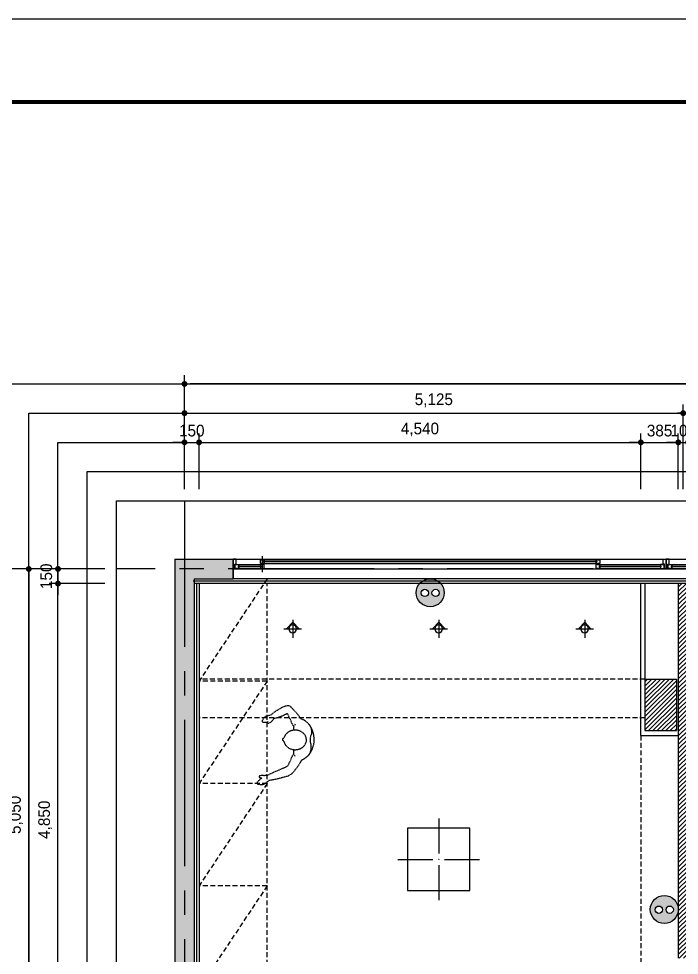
# Model space of a CAD drawing. Header units: millimetres. Extents: x -224448 to 1592092, y -164641 to 319001.
# Drawn here: x 88021 to 94810, y 184094 to 193710 of the extents above; entities that cross this region are included whole.
import ezdxf

# ---------------------------------------------------------------- set-up
doc = ezdxf.new("R2010")
doc.units = ezdxf.units.MM
doc.linetypes.add('CENTER2', pattern=[1.125, 0.75, -0.125, 0.125, -0.125])
doc.linetypes.add('HIDDEN', pattern=[9.525, 6.35, -3.175])
doc.layers.get('Defpoints').update_dxf_attribs({"color": 35})
for name, color, linetype in [('ARREA', 1, 'Continuous'), ('DIM', 3, 'Continuous'), ('I-LIGHT', 1, 'Continuous'), ('I_CON', 2, 'Continuous'), ('I_FORMAT', 7, 'Continuous'), ('I_FUR', 6, 'Continuous'), ('I_HAT', 8, 'Continuous'), ('I_WALL', 3, 'Continuous'), ('I_WIN', 5, 'Continuous')]:
    doc.layers.add(name, color=color, linetype=linetype)
doc.styles.add('IABU-글꼴스타일', font='')
doc.styles.get('IABU-글꼴스타일').set_extended_font_data('HY울릉도L')
doc.linetypes.add('BATTING', pattern='A,0.00254,-2.54,[134,ltypeshp.shx,S=2.54,R=0,X=-2.54,Y=0],-5.08,[134,ltypeshp.shx,S=2.54,R=180,X=2.54,Y=0],-2.54', length=10.16254)
doc.dimstyles.new('IABC-100 (SUB)', dxfattribs={"dimscale": 60, "dimtxt": 2, "dimasz": 1, "dimexe": 1.5, "dimexo": 2, "dimgap": 1, "dimtad": 1, "dimdec": 0, "dimdsep": 46, "dimlunit": 6, "dimtxsty": 'IABU-글꼴스타일', "dimblk": '1234_Dot', "dimcen": 1, "dimclrd": 4, "dimclre": 4, "dimclrt": 7, "dimadec": 0, "dimazin": 0, "dimtfac": 1, "dimtdec": 0, "dimtix": 1, "dimtmove": 2, "dimatfit": 3, "dimldrblk": '1234_Dot', "dimfxl": 2, "dimtolj": 1, "dimtzin": 0, "dimarcsym": 0})
pattern_1 = [(45, (-33619.093, 33906.922), (-22.4506403, 22.4506403), [])]

# ---------------------------------------------------------------- blocks, each defined once
blk = doc.blocks.new('A$C57680CF2')
at = {"color": 251, "linetype": 'ByBlock'}
for p, q in [((391.9, 619.7), (377.1, 596.3)), ((377.1, 557.9), (377.1, 596.3)), ((362.1, 293.5), (341.8, 250)), ((377.1, 312.6), (362.1, 293.5)), ((377.1, 312.6), (377.1, 358.7)), ((391.9, 289.3), (377.1, 312.6)), ((317.6, 194.3), (305.4, 183.2)), ((341.8, 250), (317.6, 194.3)), ((396.5, 156.9), (430.8, 203.4)), ((430.8, 203.4), (448, 231.8)), ((448, 231.8), (458.2, 250)), ((458.2, 250), (464.8, 256)), ((145.6, 113.3), (104.2, 92.1)), ((240.7, 155.9), (145.6, 113.3)), ((305.4, 183.2), (240.7, 155.9)), ((321.6, 91.1), (346.9, 104.2)), ((346.9, 104.2), (369.1, 122.5)), ((369.1, 122.5), (396.5, 156.9)), ((2, 23.3), (0, 12.1)), ((0, 12.1), (2, 6.1)), ((12.1, 35.4), (2, 23.3)), ((2, 6.1), (11.1, 3)), ((11.1, 3), (51.6, 0)), ((27.3, 49.6), (12.1, 35.4)), ((25.3, 88), (20.2, 81)), ((20.2, 81), (20.2, 73.9)), ((20.2, 73.9), (25.3, 71.9)), ((41.5, 92.1), (25.3, 88)), ((25.3, 71.9), (35.4, 70.8)), ((44.5, 63.8), (27.3, 49.6)), ((35.4, 70.8), (43.5, 69.8)), ((72.8, 91.1), (41.5, 92.1)), ((43.5, 69.8), (44.5, 63.8)), ((51.6, 0), (74.8, 6.1)), ((104.2, 92.1), (72.8, 91.1)), ((74.8, 6.1), (93, 19.2)), ((93, 19.2), (116.3, 36.4)), ((116.3, 36.4), (121.4, 44.5)), ((121.4, 44.5), (171.9, 52.6)), ((171.9, 52.6), (221.5, 63.8)), ((221.5, 63.8), (281.2, 79.9)), ((281.2, 79.9), (321.6, 91.1))]:
    blk.add_line(p, q, dxfattribs=at)
for points in [[(107.3, 638.6), (95.1, 637.7), (70.3, 636.7), (62.1, 638.8), (55.4, 643.9), (54.9, 654.2), (65.7, 680.5), (85.3, 698), (106.9, 707.8), (123.4, 712.9), (133.1, 714), (144.5, 714.5), (155.3, 727.4), (178.4, 744.9), (209.8, 765.5), (235.6, 782), (261.3, 795.3), (290.1, 807.2), (308.7, 811.8), (324.1, 812.3), (334.4, 809.3), (347.3, 797.4), (374.4, 768), (403.8, 736.1), (422.8, 713.9), (432.1, 701), (439.8, 686.6), (449.1, 677.3), (458.3, 671.7), (464.8, 669.3)], [(377.1, 596.3), (362, 623.3), (319.8, 715.5), (313.6, 724.8), (306.4, 726.8), (297.7, 721.7), (258.6, 703.2), (210.9, 686.2), (168.7, 674.8), (160.4, 660.4), (145, 642.9), (130.6, 632.1), (121.3, 627.4), (110, 625.9), (107.4, 629), (106.4, 636.7), (109.5, 642.9), (115.1, 648.6)]]:
    blk.add_lwpolyline(points, dxfattribs=at)
for centre, start, end in [((263.5, 489.3), 293.9975, 342.62397), ((261.2, 436), 12.45288, 61.65453)]:
    blk.add_arc(centre, 16.2, start, end, dxfattribs=at)
for centre, major_axis, ratio, start_param, end_param in [((405.7, 462.7), (0, 218.6), 0.828235, 3.474185, 5.950593), ((391.2, 458.3), (-116.2, 0), 0.863568, 0.188441, 6.01926), ((278.1, 462.1), (-16.9, 0), 0.833333, -1.080155, 0.996278), ((500.7, 383.4), (0, 94.4), 0.60241, 3.567278, 5.15537)]:
    blk.add_ellipse(centre, major_axis=major_axis, ratio=ratio, start_param=start_param, end_param=end_param, dxfattribs=at)
at = {"color": 251, "linetype": 'ByBlock', "extrusion": (0, 0, -1)}
for centre, start_param, end_param in [((502.2, 538.6), 0.65598, 1.886666), ((604.6, 459.8), 4.269408, 5.264562)]:
    blk.add_ellipse(centre, major_axis=(0, 94.4), ratio=0.60241, start_param=start_param, end_param=end_param, dxfattribs=at)
blk = doc.blocks.new('1234_Dot')
at = {"color": 0, "linetype": 'ByBlock', "lineweight": -2}
blk.add_line((-0.5, 0), (-1, 0), dxfattribs=at)
at = {"color": 0, "linetype": 'ByBlock', "const_width": 0.5}
blk.add_lwpolyline([(-0.25, 0, 1), (0.25, 0, 1)], format="xyb", close=True, dxfattribs=at)
blk = doc.blocks.new('*D970')
at = {"layer": 'Defpoints', "color": 0, "ltscale": 50, "transparency": 16777216}
for p in [(94849.9, 189660.5), (89724.9, 188760.5), (94849.9, 188760.5)]:
    blk.add_point(p, dxfattribs=at)
at = {"layer": 'DIM', "color": 4, "lineweight": -2, "ltscale": 50, "transparency": 16777216}
for p, q in [((89724.9, 188880.5), (89724.9, 189750.5)), ((94849.9, 188880.5), (94849.9, 189750.5)), ((89784.9, 189660.5), (94789.9, 189660.5))]:
    blk.add_line(p, q, dxfattribs=at)
at = {"layer": 'DIM', "color": 4, "lineweight": -2, "ltscale": 50, "transparency": 16777216, "xscale": 60, "yscale": 60, "zscale": 60, "rotation": 180}
blk.add_blockref('1234_Dot', (89724.9, 189660.5), dxfattribs=at)
at = {"layer": 'DIM', "color": 4, "lineweight": -2, "ltscale": 50, "transparency": 16777216, "xscale": 60, "yscale": 60, "zscale": 60}
blk.add_blockref('1234_Dot', (94849.9, 189660.5), dxfattribs=at)
at = {"layer": 'DIM', "color": 7, "ltscale": 50, "transparency": 16777216, "insert": (92287.4, 189791.9), "char_height": 120, "attachment_point": 5, "style": 'IABU-글꼴스타일'}
blk.add_mtext('\\A1;5,125', dxfattribs=at)
blk = doc.blocks.new('*D973')
at = {"layer": 'Defpoints', "color": 0, "ltscale": 50, "transparency": 16777216}
for p in [(89724.9, 189960.5), (89724.9, 188760.5), (102224.9, 188760.5)]:
    blk.add_point(p, dxfattribs=at)
at = {"layer": 'DIM', "color": 4, "lineweight": -2, "ltscale": 50, "transparency": 16777216}
for p, q in [((89724.9, 188880.5), (89724.9, 190050.5)), ((102224.9, 188880.5), (102224.9, 190050.5)), ((102164.9, 189960.5), (89784.9, 189960.5))]:
    blk.add_line(p, q, dxfattribs=at)
at = {"layer": 'DIM', "color": 4, "lineweight": -2, "ltscale": 50, "transparency": 16777216, "xscale": 60, "yscale": 60, "zscale": 60, "rotation": 180}
blk.add_blockref('1234_Dot', (89724.9, 189960.5), dxfattribs=at)
at = {"layer": 'DIM', "color": 4, "lineweight": -2, "ltscale": 50, "transparency": 16777216, "xscale": 60, "yscale": 60, "zscale": 60}
blk.add_blockref('1234_Dot', (102224.9, 189960.5), dxfattribs=at)
at = {"layer": 'DIM', "color": 7, "ltscale": 50, "transparency": 16777216, "insert": (95974.9, 190091.9), "char_height": 120, "attachment_point": 5, "style": 'IABU-글꼴스타일'}
blk.add_mtext('\\A1;12,500', dxfattribs=at)
blk = doc.blocks.new('*D966')
at = {"layer": 'Defpoints', "color": 0, "ltscale": 50, "transparency": 16777216}
for p in [(89024.9, 188060.5), (88124.9, 183010.5), (89024.9, 183010.5)]:
    blk.add_point(p, dxfattribs=at)
at = {"layer": 'DIM', "color": 4, "lineweight": -2, "ltscale": 50, "transparency": 16777216}
for p, q in [((88904.9, 188060.5), (88034.9, 188060.5)), ((88124.9, 188000.5), (88124.9, 183070.5)), ((88904.9, 183010.5), (88034.9, 183010.5))]:
    blk.add_line(p, q, dxfattribs=at)
at = {"layer": 'DIM', "color": 4, "lineweight": -2, "ltscale": 50, "transparency": 16777216, "xscale": 60, "yscale": 60, "zscale": 60}
for p, rotation in [((88124.9, 188060.5), 90), ((88124.9, 183010.5), 270)]:
    blk.add_blockref('1234_Dot', p, dxfattribs=dict(at, rotation=rotation))
at = {"layer": 'DIM', "color": 7, "ltscale": 50, "transparency": 16777216, "insert": (87993.5, 185535.5), "char_height": 120, "attachment_point": 5, "rotation": 90, "style": 'IABU-글꼴스타일'}
blk.add_mtext('\\A1;5,050', dxfattribs=at)
blk = doc.blocks.new('*D942')
at = {"layer": 'Defpoints', "color": 0, "ltscale": 50, "transparency": 16777216}
for p in [(89024.9, 188060.5), (87824.9, 176360.5), (89024.9, 176360.5)]:
    blk.add_point(p, dxfattribs=at)
at = {"layer": 'DIM', "color": 4, "lineweight": -2, "ltscale": 50, "transparency": 16777216}
for p, q in [((88904.9, 188060.5), (87734.9, 188060.5)), ((87824.9, 188000.5), (87824.9, 176420.5)), ((88904.9, 176360.5), (87734.9, 176360.5))]:
    blk.add_line(p, q, dxfattribs=at)
at = {"layer": 'DIM', "color": 4, "lineweight": -2, "ltscale": 50, "transparency": 16777216, "xscale": 60, "yscale": 60, "zscale": 60}
for p, rotation in [((87824.9, 188060.5), 90), ((87824.9, 176360.5), 270)]:
    blk.add_blockref('1234_Dot', p, dxfattribs=dict(at, rotation=rotation))
at = {"layer": 'DIM', "color": 7, "ltscale": 50, "transparency": 16777216, "insert": (87693.5, 182210.5), "char_height": 120, "attachment_point": 5, "rotation": 90, "style": 'IABU-글꼴스타일'}
blk.add_mtext('\\A1;11,700', dxfattribs=at)
blk = doc.blocks.new('win5')
at = {"layer": 'I_WIN', "linetype": 'Continuous'}
for p, q in [((61074.9, 133279.9), (61074.9, 133189)), ((61104.9, 133279.9), (61074.9, 133279.9)), ((61074.9, 133279.9), (61074.9, 133188.9)), ((61074.9, 133189), (61074.9, 133180)), ((61074.9, 133188.9), (61074.9, 133179.9)), ((61092.3, 133179.9), (61092.3, 133228.9)), ((61092.3, 133228.9), (61104.9, 133228.9)), ((61095.6, 133184.7), (61095.6, 133224.7)), ((61095.6, 133224.7), (61133.6, 133224.7)), ((61095.6, 133224.7), (62056.6, 133224.7)), ((61095.6, 133184.7), (61095.6, 133224.7)), ((61095.6, 133224.7), (61133.6, 133224.7)), ((61133.6, 133184.7), (61095.6, 133184.7)), ((61095.6, 133184.7), (62056.6, 133184.7)), ((61133.6, 133184.7), (61095.6, 133184.7)), ((61104.9, 133231), (61104.9, 133279.9)), ((61104.9, 133228.9), (61104.9, 133231)), ((61133.6, 133210), (61128.1, 133208.3)), ((61133.6, 133210), (61128.1, 133208.3)), ((61128.1, 133208.3), (61128.1, 133201.8)), ((61128.1, 133208.3), (61128.1, 133201.8)), ((61128.1, 133201.8), (61133.6, 133200)), ((61128.1, 133201.8), (61133.6, 133200)), ((61130.1, 133207), (61130.1, 133203)), ((61130.1, 133207), (61130.1, 133203)), ((61130.1, 133207), (62024.2, 133207)), ((62024.2, 133203), (61130.1, 133203)), ((61133.6, 133224.7), (61133.6, 133210)), ((61133.6, 133224.7), (61133.6, 133210)), ((61133.6, 133210.8), (61136.3, 133209.4)), ((61133.6, 133210.8), (61136.3, 133209.4)), ((61133.6, 133199.2), (61136.3, 133200.6)), ((61133.6, 133199.2), (61136.3, 133200.6)), ((61133.6, 133200), (61133.6, 133184.7)), ((61133.6, 133200), (61133.6, 133184.7)), ((61136.3, 133209.4), (61136.9, 133208.5)), ((61136.3, 133209.4), (61136.9, 133208.5)), ((61136.3, 133200.6), (61136.9, 133201.6)), ((61136.3, 133200.6), (61136.9, 133201.6)), ((61136.9, 133208.5), (61137.4, 133207)), ((61136.9, 133208.5), (61137.4, 133207)), ((61136.9, 133201.6), (61137.4, 133203)), ((61136.9, 133201.6), (61137.4, 133203)), ((62015.4, 133208.5), (62014.8, 133207)), ((62015.4, 133201.6), (62014.8, 133203)), ((62015.9, 133209.4), (62015.4, 133208.5)), ((62015.9, 133200.6), (62015.4, 133201.6)), ((62018.6, 133210.8), (62015.9, 133209.4)), ((62018.6, 133199.2), (62015.9, 133200.6)), ((62056.6, 133224.7), (62018.6, 133224.7)), ((62018.6, 133224.7), (62018.6, 133210)), ((62018.6, 133210), (62024.2, 133208.3)), ((62024.2, 133201.8), (62018.6, 133200)), ((62018.6, 133200), (62018.6, 133184.7)), ((62018.6, 133184.7), (62056.6, 133184.7)), ((62024.2, 133208.3), (62024.2, 133201.8)), ((62047.3, 133229), (62047.3, 133279.9)), ((62047.3, 133279.9), (62077.3, 133279.9)), ((62059.9, 133229), (62047.3, 133229)), ((62056.6, 133184.7), (62056.6, 133224.7)), ((62059.9, 133180), (62059.9, 133229)), ((62077.3, 133279.9), (62077.3, 133189)), ((62077.3, 133189), (62077.3, 133180)), ((61074.9, 133179.9), (61092.3, 133179.9)), ((62077.3, 133180), (62059.9, 133180))]:
    blk.add_line(p, q, dxfattribs=at)
blk.add_lwpolyline([(61074.9, 133279.9), (62077.3, 133279.9), (62077.3, 133180), (61074.9, 133180)], close=True, dxfattribs=at)
blk = doc.blocks.new('win6')
at = {"layer": 'I_WIN', "linetype": 'Continuous'}
for p, q in [((56654.9, 133863.9), (56624.9, 133863.9)), ((56624.9, 133863.9), (56624.9, 133772.9)), ((56654.9, 133863.9), (61074.9, 133863.9)), ((56654.9, 133815), (56654.9, 133863.9)), ((56907.4, 133819), (56907.4, 133859)), ((56907.4, 133859), (56942.4, 133859)), ((56924.9, 133894.7), (56924.9, 133729.6)), ((56924.9, 133859), (60374.9, 133859)), ((56942.4, 133859), (56942.4, 133844.4)), ((60357.4, 133844.4), (60357.4, 133859)), ((60357.4, 133859), (60392.4, 133859)), ((60392.4, 133859), (60392.4, 133819)), ((61044.9, 133813), (61044.9, 133863.9)), ((61044.9, 133863.9), (61074.9, 133863.9)), ((61074.9, 133863.9), (61074.9, 133764)), ((56624.9, 133772.9), (56624.9, 133763.9)), ((56624.9, 133763.9), (61074.9, 133764.1)), ((56624.9, 133763.9), (56642.3, 133763.9)), ((56642.3, 133763.9), (56642.3, 133812.9)), ((56642.3, 133812.9), (56654.9, 133812.9)), ((56645.6, 133808.7), (56924.9, 133808.7)), ((56645.6, 133768.7), (56645.6, 133808.7)), ((56645.6, 133808.7), (56683.6, 133808.7)), ((56645.6, 133768.7), (56924.9, 133768.7)), ((56683.6, 133768.7), (56645.6, 133768.7)), ((56654.9, 133812.9), (56654.9, 133815)), ((56683.6, 133794), (56678.1, 133792.3)), ((56678.1, 133792.3), (56678.1, 133785.8)), ((56678.1, 133785.8), (56683.6, 133784)), ((56680.1, 133791), (56680.1, 133787)), ((56683.6, 133808.7), (56683.6, 133794)), ((56683.6, 133794.8), (56686.3, 133793.4)), ((56683.6, 133791), (56912.9, 133791)), ((56912.9, 133787), (56683.6, 133787)), ((56683.6, 133783.2), (56686.3, 133784.6)), ((56683.6, 133784), (56683.6, 133768.7)), ((56686.3, 133793.4), (56686.9, 133792.5)), ((56686.3, 133784.6), (56686.9, 133785.6)), ((56686.9, 133792.5), (56687.4, 133791)), ((56686.9, 133785.6), (56687.4, 133787)), ((56904.1, 133792.5), (56903.5, 133791)), ((56904.1, 133785.6), (56903.5, 133787)), ((56904.6, 133793.4), (56904.1, 133792.5)), ((56904.6, 133784.6), (56904.1, 133785.6)), ((56907.4, 133794.8), (56904.6, 133793.4)), ((56907.4, 133783.2), (56904.6, 133784.6)), ((56942.4, 133819), (56907.4, 133819)), ((56942.4, 133808.7), (56907.4, 133808.7)), ((56907.4, 133808.7), (56907.4, 133794)), ((56907.4, 133794), (56912.9, 133792.3)), ((56912.9, 133785.8), (56907.4, 133784)), ((56907.4, 133784), (56907.4, 133768.7)), ((56907.4, 133768.7), (56942.4, 133768.7)), ((56912.9, 133792.3), (56912.9, 133785.8)), ((56912.9, 133791), (56912.9, 133787)), ((56924.9, 133819), (60374.9, 133819)), ((56942.4, 133844.4), (56936.8, 133842.6)), ((56936.8, 133842.6), (56936.8, 133836.2)), ((56936.8, 133841.4), (60362.9, 133841.3)), ((56936.8, 133837.4), (56936.8, 133841.4)), ((60362.9, 133837.3), (56936.8, 133837.4)), ((56936.8, 133836.2), (56942.4, 133834.4)), ((56942.4, 133845.2), (56945.1, 133843.8)), ((56942.4, 133833.6), (56945.1, 133835)), ((56942.4, 133834.4), (56942.4, 133819)), ((56942.4, 133768.7), (56942.4, 133808.7)), ((56945.1, 133843.8), (56945.7, 133842.8)), ((56945.1, 133835), (56945.7, 133836)), ((56945.7, 133842.8), (56946.2, 133841.4)), ((56945.7, 133836), (56946.2, 133837.4)), ((60354.1, 133842.8), (60353.6, 133841.4)), ((60354.1, 133836), (60353.6, 133837.4)), ((60354.6, 133843.8), (60354.1, 133842.8)), ((60354.6, 133835), (60354.1, 133836)), ((60357.4, 133845.2), (60354.6, 133843.8)), ((60357.4, 133833.6), (60354.6, 133835)), ((60362.9, 133842.6), (60357.4, 133844.4)), ((60357.4, 133834.4), (60362.9, 133836.1)), ((60357.4, 133819), (60357.4, 133834.4)), ((60392.4, 133819), (60357.4, 133819)), ((60357.4, 133768.7), (60357.4, 133808.7)), ((60357.4, 133808.7), (60392.4, 133808.7)), ((60392.4, 133768.7), (60357.4, 133768.7)), ((60362.9, 133836.1), (60362.9, 133842.6)), ((60362.9, 133841.4), (60362.9, 133837.4)), ((60374.9, 133808.7), (61054.2, 133808.7)), ((60374.9, 133768.7), (61054.2, 133768.7)), ((60392.4, 133794), (60386.8, 133792.2)), ((60386.8, 133792.2), (60386.8, 133785.8)), ((60386.8, 133791), (61021.7, 133791)), ((61021.7, 133787), (60386.8, 133787)), ((60386.8, 133785.8), (60392.4, 133784)), ((60392.4, 133808.7), (60392.4, 133794)), ((60392.4, 133794.8), (60395.1, 133793.4)), ((60392.4, 133783.2), (60395.1, 133784.6)), ((60392.4, 133784), (60392.4, 133768.7)), ((60395.1, 133793.4), (60395.7, 133792.4)), ((60395.1, 133784.6), (60395.7, 133785.6)), ((60395.7, 133792.4), (60396.2, 133791)), ((60395.7, 133785.6), (60396.2, 133787)), ((61012.9, 133792.5), (61012.4, 133791)), ((61012.9, 133785.6), (61012.4, 133787)), ((61013.4, 133793.4), (61012.9, 133792.5)), ((61013.4, 133784.6), (61012.9, 133785.6)), ((61016.2, 133794.8), (61013.4, 133793.4)), ((61016.2, 133783.2), (61013.4, 133784.6)), ((61054.2, 133808.7), (61016.2, 133808.7)), ((61016.2, 133808.7), (61016.2, 133794)), ((61016.2, 133794), (61021.7, 133792.3)), ((61021.7, 133785.8), (61016.2, 133784)), ((61016.2, 133784), (61016.2, 133768.7)), ((61016.2, 133768.7), (61054.2, 133768.7)), ((61021.7, 133792.3), (61021.7, 133785.8)), ((61057.5, 133813), (61044.9, 133813)), ((61054.2, 133768.7), (61054.2, 133808.7)), ((61057.5, 133764), (61057.5, 133813)), ((61074.9, 133764), (61057.5, 133764))]:
    blk.add_line(p, q, dxfattribs=at)
blk = doc.blocks.new('*D944')
at = {"layer": 'Defpoints', "color": 0, "ltscale": 50, "transparency": 16777216}
for p in [(94799.9, 189360.5), (94414.9, 188760.5), (94799.9, 188760.5)]:
    blk.add_point(p, dxfattribs=at)
at = {"layer": 'DIM', "color": 4, "lineweight": -2, "ltscale": 50, "transparency": 16777216}
for p, q in [((94414.9, 188880.5), (94414.9, 189450.5)), ((94799.9, 188880.5), (94799.9, 189450.5)), ((94354.9, 189360.5), (94294.9, 189360.5)), ((94414.9, 189360.5), (94799.9, 189360.5)), ((94859.9, 189360.5), (94919.9, 189360.5))]:
    blk.add_line(p, q, dxfattribs=at)
at = {"layer": 'DIM', "color": 4, "lineweight": -2, "ltscale": 50, "transparency": 16777216, "xscale": 60, "yscale": 60, "zscale": 60}
blk.add_blockref('1234_Dot', (94414.9, 189360.5), dxfattribs=at)
at = {"layer": 'DIM', "color": 4, "lineweight": -2, "ltscale": 50, "transparency": 16777216, "xscale": 60, "yscale": 60, "zscale": 60, "rotation": 180}
blk.add_blockref('1234_Dot', (94799.9, 189360.5), dxfattribs=at)
at = {"layer": 'DIM', "color": 7, "ltscale": 50, "transparency": 16777216, "insert": (94607.4, 189480.5), "char_height": 120, "attachment_point": 5, "style": 'IABU-글꼴스타일'}
blk.add_mtext('\\A1;385', dxfattribs=at)
blk = doc.blocks.new('*D939')
at = {"layer": 'Defpoints', "color": 0, "ltscale": 50, "transparency": 16777216}
for p in [(89874.9, 189360.5), (89724.9, 188760.5), (89874.9, 188760.5)]:
    blk.add_point(p, dxfattribs=at)
at = {"layer": 'DIM', "color": 4, "lineweight": -2, "ltscale": 50, "transparency": 16777216}
for p, q in [((89724.9, 188880.5), (89724.9, 189450.5)), ((89874.9, 188880.5), (89874.9, 189450.5)), ((89664.9, 189360.5), (89604.9, 189360.5)), ((89724.9, 189360.5), (89874.9, 189360.5)), ((89934.9, 189360.5), (89994.9, 189360.5))]:
    blk.add_line(p, q, dxfattribs=at)
at = {"layer": 'DIM', "color": 4, "lineweight": -2, "ltscale": 50, "transparency": 16777216, "xscale": 60, "yscale": 60, "zscale": 60}
blk.add_blockref('1234_Dot', (89724.9, 189360.5), dxfattribs=at)
at = {"layer": 'DIM', "color": 4, "lineweight": -2, "ltscale": 50, "transparency": 16777216, "xscale": 60, "yscale": 60, "zscale": 60, "rotation": 180}
blk.add_blockref('1234_Dot', (89874.9, 189360.5), dxfattribs=at)
at = {"layer": 'DIM', "color": 7, "ltscale": 50, "transparency": 16777216, "insert": (89799.9, 189480.5), "char_height": 120, "attachment_point": 5, "style": 'IABU-글꼴스타일'}
blk.add_mtext('\\A1;150', dxfattribs=at)
blk = doc.blocks.new('*D940')
at = {"layer": 'Defpoints', "color": 0, "ltscale": 50, "transparency": 16777216}
for p in [(94414.9, 189360.5), (89874.9, 188760.5), (94414.9, 188760.5)]:
    blk.add_point(p, dxfattribs=at)
at = {"layer": 'DIM', "color": 4, "lineweight": -2, "ltscale": 50, "transparency": 16777216}
for p, q in [((89874.9, 188880.5), (89874.9, 189450.5)), ((94414.9, 188880.5), (94414.9, 189450.5)), ((89934.9, 189360.5), (94354.9, 189360.5))]:
    blk.add_line(p, q, dxfattribs=at)
at = {"layer": 'DIM', "color": 4, "lineweight": -2, "ltscale": 50, "transparency": 16777216, "xscale": 60, "yscale": 60, "zscale": 60, "rotation": 180}
blk.add_blockref('1234_Dot', (89874.9, 189360.5), dxfattribs=at)
at = {"layer": 'DIM', "color": 4, "lineweight": -2, "ltscale": 50, "transparency": 16777216, "xscale": 60, "yscale": 60, "zscale": 60}
blk.add_blockref('1234_Dot', (94414.9, 189360.5), dxfattribs=at)
at = {"layer": 'DIM', "color": 7, "ltscale": 50, "transparency": 16777216, "insert": (92144.9, 189491.9), "char_height": 120, "attachment_point": 5, "style": 'IABU-글꼴스타일'}
blk.add_mtext('\\A1;4,540', dxfattribs=at)
blk = doc.blocks.new('*D959')
at = {"layer": 'Defpoints', "color": 0, "ltscale": 50, "transparency": 16777216}
for p in [(94899.9, 189360.5), (94799.9, 188760.5), (94899.9, 188760.5)]:
    blk.add_point(p, dxfattribs=at)
at = {"layer": 'DIM', "color": 4, "lineweight": -2, "ltscale": 50, "transparency": 16777216}
for p, q in [((94799.9, 188880.5), (94799.9, 189450.5)), ((94899.9, 188880.5), (94899.9, 189450.5)), ((94739.9, 189360.5), (94679.9, 189360.5)), ((94799.9, 189360.5), (94899.9, 189360.5)), ((94959.9, 189360.5), (95019.9, 189360.5))]:
    blk.add_line(p, q, dxfattribs=at)
at = {"layer": 'DIM', "color": 4, "lineweight": -2, "ltscale": 50, "transparency": 16777216, "xscale": 60, "yscale": 60, "zscale": 60}
blk.add_blockref('1234_Dot', (94799.9, 189360.5), dxfattribs=at)
at = {"layer": 'DIM', "color": 4, "lineweight": -2, "ltscale": 50, "transparency": 16777216, "xscale": 60, "yscale": 60, "zscale": 60, "rotation": 180}
blk.add_blockref('1234_Dot', (94899.9, 189360.5), dxfattribs=at)
at = {"layer": 'DIM', "color": 7, "ltscale": 50, "transparency": 16777216, "insert": (94849.9, 189480.5), "char_height": 120, "attachment_point": 5, "style": 'IABU-글꼴스타일'}
blk.add_mtext('\\A1;100', dxfattribs=at)
blk = doc.blocks.new('*D955')
at = {"layer": 'Defpoints', "color": 0, "ltscale": 50, "transparency": 16777216}
for p in [(88424.9, 187910.4), (89024.9, 187910.4), (89024.9, 183060.5)]:
    blk.add_point(p, dxfattribs=at)
at = {"layer": 'DIM', "color": 4, "lineweight": -2, "ltscale": 50, "transparency": 16777216}
for p, q in [((88904.9, 187910.4), (88334.9, 187910.4)), ((88424.9, 183120.5), (88424.9, 187850.4)), ((88904.9, 183060.5), (88334.9, 183060.5))]:
    blk.add_line(p, q, dxfattribs=at)
at = {"layer": 'DIM', "color": 4, "lineweight": -2, "ltscale": 50, "transparency": 16777216, "xscale": 60, "yscale": 60, "zscale": 60}
for p, rotation in [((88424.9, 187910.4), 90), ((88424.9, 183060.5), 270)]:
    blk.add_blockref('1234_Dot', p, dxfattribs=dict(at, rotation=rotation))
at = {"layer": 'DIM', "color": 7, "ltscale": 50, "transparency": 16777216, "insert": (88293.5, 185485.4), "char_height": 120, "attachment_point": 5, "rotation": 90, "style": 'IABU-글꼴스타일'}
blk.add_mtext('\\A1;4,850', dxfattribs=at)
blk = doc.blocks.new('*D956')
at = {"layer": 'Defpoints', "color": 0, "ltscale": 50, "transparency": 16777216}
for p in [(89024.9, 188060.5), (88424.9, 187910.4), (89024.9, 187910.4)]:
    blk.add_point(p, dxfattribs=at)
at = {"layer": 'DIM', "color": 4, "lineweight": -2, "ltscale": 50, "transparency": 16777216}
for p, q in [((88424.9, 188120.5), (88424.9, 188180.5)), ((88904.9, 188060.5), (88334.9, 188060.5)), ((88424.9, 188060.5), (88424.9, 187910.4)), ((88904.9, 187910.4), (88334.9, 187910.4)), ((88424.9, 187850.4), (88424.9, 187790.4))]:
    blk.add_line(p, q, dxfattribs=at)
at = {"layer": 'DIM', "color": 4, "lineweight": -2, "ltscale": 50, "transparency": 16777216, "xscale": 60, "yscale": 60, "zscale": 60}
for p, rotation in [((88424.9, 188060.5), 270), ((88424.9, 187910.4), 90)]:
    blk.add_blockref('1234_Dot', p, dxfattribs=dict(at, rotation=rotation))
at = {"layer": 'DIM', "color": 7, "ltscale": 50, "transparency": 16777216, "insert": (88304.9, 187985.4), "char_height": 120, "attachment_point": 5, "rotation": 90, "style": 'IABU-글꼴스타일'}
blk.add_mtext('\\A1;150', dxfattribs=at)
blk = doc.blocks.new('j51')
at = {"layer": 'I-LIGHT'}
for p, q in [((93551.1, 140906.4), (93551.1, 140546.4)), ((93131.1, 140486.4), (93491.1, 140486.4)), ((93551.1, 140486.4), (93550.1, 140486.4)), ((93551.1, 140487.4), (93551.1, 140485.4)), ((93551.1, 140486.4), (93552.1, 140486.4)), ((93551.1, 140426.4), (93551.1, 140066.4)), ((93611.1, 140486.4), (93971.1, 140486.4))]:
    blk.add_line(p, q, dxfattribs=at)
at = {"layer": 'I-LIGHT', "linetype": 'Continuous'}
blk.add_lwpolyline([(93871.1, 140806.4), (93231.1, 140806.4), (93231.1, 140166.4), (93871.1, 140166.4)], close=True, dxfattribs=at)
blk = doc.blocks.new('콘센트')
at = {"ltscale": 50}
h = blk.add_hatch(color=150, dxfattribs=at)
h.dxf.hatch_style = 1
edge = h.paths.add_edge_path()
edge.add_arc((-34286.2, -6087.5), 100, 0, 360)
edge = h.paths.add_edge_path(flags=16)
edge.add_arc((-34247.6, -6089), 26, 0, 360)
edge = h.paths.add_edge_path(flags=16)
edge.add_arc((-34324.9, -6089), 26, 0, 360)
at = {"color": 150, "ltscale": 50}
for centre, radius in [((-34286.2, -6087.5), 100), ((-34324.9, -6089), 26), ((-34247.6, -6089), 26)]:
    blk.add_circle(centre, radius, dxfattribs=at)
blk = doc.blocks.new('SP01')
at = {"layer": 'I-LIGHT'}
blk.add_hatch(color=1, dxfattribs=at).paths.add_polyline_path([(2182615.6, -1632809.5), (2182550.9, -1632878.3), (2182575.6, -1632878.3, -1), (2182655.6, -1632878.3), (2182680.2, -1632878.3)])
at = {"layer": 'I-LIGHT', "color": 1}
for p, q in [((2182615.6, -1632809.5), (2182550.9, -1632878.3)), ((2182615.6, -1632786.8), (2182615.6, -1632969.8)), ((2182615.6, -1632809.5), (2182680.2, -1632878.3)), ((2182707.1, -1632878.3), (2182524.1, -1632878.3)), ((2182550.9, -1632878.3), (2182575.6, -1632878.3)), ((2182655.6, -1632878.3), (2182680.2, -1632878.3))]:
    blk.add_line(p, q, dxfattribs=at)
at = {"layer": 'I-LIGHT', "color": 4}
blk.add_circle((2182615.6, -1632878.3), 40, dxfattribs=at)

msp = doc.modelspace()

# ---------------------------------------------------------------- hatches: boundary and pattern name
at = {"layer": 'I_HAT', "true_color": 0x000000}
h = msp.add_hatch(color=18, dxfattribs=at)
h.dxf.hatch_style = 1
h.paths.add_polyline_path([(90224.894, 188160.492), (89624.894, 188160.492), (89624.894, 187960.492), (89633.974, 187960.492), (89724.894, 187960.492), (89824.894, 187960.492), (90224.894, 187960.492)])
h.paths.add_polyline_path([(89824.894, 187960.492), (89624.894, 187960.492), (89624.894, 176260.492), (90224.894, 176260.492), (90224.894, 176460.492), (89824.894, 176460.492), (89824.894, 179610.492), (89824.894, 181610.492), (89824.894, 185810.492)])
h.paths.add_polyline_path([(99899.894, 176460.492), (99674.894, 176460.492), (99674.894, 176810.492), (99574.894, 176810.492), (99574.894, 176460.492), (99074.894, 176460.492), (99074.894, 176260.492), (99899.894, 176260.492)])
h.paths.add_polyline_path([(102324.894, 182160.492), (102124.894, 182160.492), (102124.894, 176460.492), (101899.894, 176460.492), (101899.894, 176260.492), (102324.894, 176260.492)])
h.paths.add_polyline_path([(102324.894, 185562.094), (102124.894, 185562.094), (102124.894, 183110.492), (102124.894, 182760.492), (102324.894, 182760.492)])
h.paths.add_polyline_path([(102324.894, 187960.492), (102324.894, 188160.492), (101724.894, 188160.492), (101724.894, 187960.492), (102124.894, 187960.492), (102124.894, 185910.492), (102124.894, 185562.094), (102324.894, 185562.094)])
at = {"layer": 'I_HAT', "transparency": 33554687}
h = msp.add_hatch(dxfattribs=at)
h.set_pattern_fill('ANSI31', color=256, scale=10)
h.set_pattern_definition([(45, (33600, 23760), (-22.4506403, 22.4506403), [])])
h.paths.add_polyline_path([(94849.894, 187911.391), (94799.894, 187911.391), (94799.894, 184065.492), (94849.894, 184065.492)])
h.paths.add_polyline_path([(94899.894, 187911.391), (94849.894, 187911.391), (94849.894, 184065.492), (94899.894, 184065.492)])
h.paths.add_polyline_path([(92333.945, 183102.99), (93788.148, 183102.99), (93788.148, 183382.81), (92333.945, 183382.81)], flags=9)
h.paths.add_polyline_path([(91508.806, 185171.466), (92748.074, 185171.466), (92748.074, 185459.966), (91508.806, 185459.966)], flags=9)
h.paths.add_polyline_path([(89861.412, 183300.039), (90645.815, 183300.039), (90645.815, 183784.061), (89861.412, 183784.061)], flags=9)
h.paths.add_polyline_path([(92132.25, 187499.835), (94139.97, 187499.835), (94139.97, 187839.93), (92132.25, 187839.93)], flags=9)
h.paths.add_polyline_path([(91890.077, 184910.977), (92310.399, 184910.977), (92310.399, 185283.68), (91890.077, 185283.68)], flags=9)
h.paths.add_polyline_path([(89860.492, 184976.185), (90588.318, 184976.185), (90588.318, 185258.25), (89860.492, 185258.25)], flags=9)
at = {"layer": 'I_HAT'}
h = msp.add_hatch(dxfattribs=at)
h.set_pattern_fill('ANSI31', color=256, scale=10)
h.set_pattern_definition(pattern_1)
h.paths.add_polyline_path([(94779.894, 183165.492), (94456.894, 183165.492), (94456.894, 182645.492), (94779.894, 182645.492)])
h.paths.add_polyline_path([(94776.894, 176540.492), (94456.894, 176540.492), (94456.894, 176360.492), (94776.894, 176360.492)])
h.paths.add_polyline_path([(94776.894, 176360.492), (94456.894, 176360.492), (94456.894, 176260.492), (94776.894, 176260.492)])
h.paths.add_polyline_path([(94776.894, 176260.412), (94456.894, 176260.412), (94456.894, 176255.728), (94776.894, 176255.728)])
h.paths.add_polyline_path([(94776.894, 176255.728), (94456.894, 176255.728), (94456.894, 176237.374), (94776.894, 176237.374)])
h.paths.add_polyline_path([(94776.894, 176237.374), (94456.894, 176237.374), (94456.894, 176233.374), (94776.894, 176233.374)])
h.paths.add_polyline_path([(94776.894, 176233.374), (94456.894, 176233.374), (94456.894, 176215.728), (94776.894, 176215.728)])
h.paths.add_polyline_path([(94776.894, 176215.728), (94456.894, 176215.728), (94456.894, 176160.492), (94776.894, 176160.492)])
h.paths.add_polyline_path([(94249.998, 179334.42), (94249.998, 179851.563), (94047.141, 179851.563), (94047.141, 179334.42)], flags=9)
h.paths.add_polyline_path([(94249.998, 176162.706), (94249.998, 176531.277), (94069.998, 176531.277), (94069.998, 176162.706)], flags=9)
h.paths.add_polyline_path([(102338.934, 182535.865), (102925.111, 182535.865), (102925.111, 182715.36), (102338.934, 182715.36)], flags=9)
h.paths.add_polyline_path([(100557.81, 182426.981), (101475.919, 182426.981), (101475.919, 182799.684), (100557.81, 182799.684)], flags=9)
h.paths.add_polyline_path([(99930.26, 187256.715), (101121.072, 187256.715), (101121.072, 187629.418), (99930.26, 187629.418)], flags=9)
h.paths.add_polyline_path([(94523.684, 187300.812), (95441.793, 187300.812), (95441.793, 187673.515), (94523.684, 187673.515)], flags=9)
h.paths.add_polyline_path([(96741.644, 178664.292), (97387.05, 178664.292), (97387.05, 179036.995), (96741.644, 179036.995)], flags=9)
h.paths.add_polyline_path([(96508.495, 178137.695), (97135.435, 178137.695), (97135.435, 178349.262), (96508.495, 178349.262)], flags=9)
h.paths.add_polyline_path([(96507.383, 178340.284), (98104.546, 178340.284), (98104.546, 178545.807), (96507.383, 178545.807)], flags=9)
h.paths.add_polyline_path([(92051.227, 184384.65), (93585.582, 184384.65), (93585.582, 185282.46), (92051.227, 185282.46)], flags=9)
h.paths.add_polyline_path([(89735.147, 180975.883), (90831.071, 180975.883), (90831.071, 181379.778), (89735.147, 181379.778)], flags=9)
h.paths.add_polyline_path([(98648.771, 181425.883), (99744.695, 181425.883), (99744.695, 181829.778), (98648.771, 181829.778)], flags=9)
h.paths.add_polyline_path([(101214.622, 177210.883), (102021.551, 177210.883), (102021.551, 177614.777), (101214.622, 177614.777)], flags=9)
h.paths.add_polyline_path([(100399.644, 176455.883), (101206.574, 176455.883), (101206.574, 176859.777), (100399.644, 176859.777)], flags=9)
h.paths.add_polyline_path([(101338.608, 187259.849), (101992.276, 187259.849), (101992.276, 187663.2), (101338.608, 187663.2)], flags=9)
h.paths.add_polyline_path([(100132.025, 185046.818), (100862.324, 185046.818), (100862.324, 185450.713), (100132.025, 185450.713)], flags=9)
h.paths.add_polyline_path([(91779.925, 186503.645), (92875.849, 186503.645), (92875.849, 186907.539), (91779.925, 186907.539)], flags=9)
h = msp.add_hatch(dxfattribs=at)
h.set_pattern_fill('ANSI31', color=256, scale=10)
h.set_pattern_definition(pattern_1)
h.paths.add_polyline_path([(94779.894, 186930.492), (94457.001, 186930.492), (94457.001, 186400.492), (94779.894, 186400.492)])

# ---------------------------------------------------------------- linework, layer by layer
at = {"color": 2}
for p, q in [((94456.894, 186930.492), (94779.894, 186930.492)), ((94456.894, 186400.492), (94779.894, 186400.492))]:
    msp.add_line(p, q, dxfattribs=at)
at = {"layer": 'ARREA', "color": 1, "linetype": 'CENTER2', "ltscale": 2000}
for p, q in [((89724.894, 188760.492), (89724.894, 175660.492)), ((102924.894, 188060.492), (89024.894, 188060.492))]:
    msp.add_line(p, q, dxfattribs=at)
at = {"layer": 'Defpoints'}
for points in [[(80660, 193710.153), (114260, 193710.153), (114260, 169950.153), (80660, 169950.153)], [(87824.894, 189960.492), (104124.894, 189960.492), (104124.894, 174460.492), (87824.894, 174460.492)], [(88124.894, 189660.492), (103824.894, 189660.492), (103824.894, 174760.492), (88124.894, 174760.492)], [(88424.894, 189360.492), (103524.894, 189360.492), (103524.894, 175060.492), (88424.894, 175060.492)], [(88724.894, 189060.492), (103224.894, 189060.492), (103224.894, 175360.492), (88724.894, 175360.492)], [(89024.894, 188760.492), (102924.894, 188760.492), (102924.894, 175660.492), (89024.894, 175660.492)]]:
    msp.add_lwpolyline(points, close=True, dxfattribs=at)
at = {"layer": 'I_CON', "color": 2}
for p, q in [((89624.894, 188160.492), (90224.894, 188160.492)), ((89624.894, 188160.492), (89624.894, 187960.492)), ((89624.894, 187960.492), (89624.894, 176260.492)), ((89824.894, 187960.492), (90224.894, 187960.492)), ((89824.894, 187960.492), (89824.894, 185810.492)), ((94456.894, 186930.492), (94456.894, 186400.492)), ((94779.894, 186930.492), (94779.894, 186400.492)), ((89824.894, 185810.492), (89824.894, 181610.492))]:
    msp.add_line(p, q, dxfattribs=at)
at = {"layer": 'I_CON'}
msp.add_lwpolyline([(90224.894, 188160.492), (90224.894, 187960.492)], dxfattribs=at)
at = {"layer": 'I_FORMAT', "const_width": 40.174}
msp.add_lwpolyline([(110247.975, 170805.353), (81540, 170805.353), (81540, 192854.953), (110247.975, 192854.953)], dxfattribs=at)
at = {"layer": 'I_FUR', "color": 8, "linetype": 'BATTING', "ltscale": 2.4}
for p, q in [((94656.894, 187936.391), (89815.454, 187936.391)), ((89849.894, 187911.391), (89849.894, 176460.492)), ((99409.894, 187936.391), (94656.894, 187936.391))]:
    msp.add_line(p, q, dxfattribs=at)
at = {"layer": 'I_FUR', "color": 9, "linetype": 'HIDDEN', "ltscale": 8}
for p, q in [((90574.894, 187960.492), (89874.894, 186909.492)), ((90574.894, 183311.492), (90574.894, 187911.391)), ((90574.894, 186909.492), (89874.894, 186909.492)), ((90574.894, 186909.492), (89874.894, 185858.492)), ((90574.894, 185858.492), (89874.894, 185858.492)), ((90574.894, 185858.492), (89874.894, 184807.492)), ((90574.894, 184807.492), (89874.894, 184807.492)), ((90574.894, 184807.492), (89874.894, 183756.492))]:
    msp.add_line(p, q, dxfattribs=at)
at = {"layer": 'I_FUR', "color": 8, "linetype": 'HIDDEN', "ltscale": 8}
for p, q in [((94456.894, 186930.492), (89874.894, 186930.492)), ((94456.894, 186530.492), (89874.894, 186530.492)), ((94414.894, 186350.492), (94414.894, 183165.492))]:
    msp.add_line(p, q, dxfattribs=at)
at = {"layer": 'I_WALL'}
for p, q in [((94656.894, 187911.391), (89824.894, 187911.391)), ((89874.894, 187911.391), (89874.894, 176460.492)), ((94414.894, 186350.492), (94414.894, 187911.391)), ((94456.894, 187911.391), (94456.894, 186400.492)), ((99409.894, 187911.391), (94656.894, 187911.391)), ((94799.894, 187911.391), (94799.894, 184065.492)), ((94414.894, 186350.492), (94799.894, 186350.492))]:
    msp.add_line(p, q, dxfattribs=at)
at = {"layer": 'I_WIN'}
for points in [[(101724.894, 187960.492), (90224.894, 187960.492), (90224.894, 188160.492), (101724.894, 188160.492)], [(101724.894, 187960.492), (90224.894, 187960.492), (90224.894, 188060.492), (101724.894, 188060.492)]]:
    msp.add_lwpolyline(points, close=True, dxfattribs=at)

# ---------------------------------------------------------------- block references
for name, p in [('win6', (33600, 54296.584)), ('win5', (33600, 54880.579)), ('j51', (-1213.668, 44592.473))]:
    msp.add_blockref(name, p)
at = {"xscale": 1.44, "yscale": 1.44, "zscale": 1.44}
for p in [(141622.062, 196582.437), (144028.062, 193330.139)]:
    msp.add_blockref('콘센트', p, dxfattribs=at)
at = {"layer": 'I-LIGHT', "color": 1, "xscale": -1}
for p in [(2273452.955, 1820323.463), (2274953.197, 1820323.463), (2276453.439, 1820323.463)]:
    msp.add_blockref('SP01', p, dxfattribs=at)
at = {"layer": 'I_FUR', "color": 9, "linetype": 'HIDDEN', "ltscale": 8}
msp.add_blockref('A$C57680CF2', (90470.915, 185846.822), dxfattribs=at)

# ---------------------------------------------------------------- dimensions: what is measured, and where the dimension line sits
at = {"layer": 'DIM', "ltscale": 50}
for base, p1, p2, picture, middle in [((89724.894, 189960.492), (102224.894, 188760.492), (89724.894, 188760.492), '*D973', (95974.894, 190091.92)), ((94849.894, 189660.492), (89724.894, 188760.492), (94849.894, 188760.492), '*D970', (92287.394, 189791.92)), ((89874.894, 189360.492), (89724.894, 188760.492), (89874.894, 188760.492), '*D939', (89799.894, 189480.492)), ((94414.894, 189360.492), (89874.894, 188760.492), (94414.894, 188760.492), '*D940', (92144.894, 189491.92)), ((94799.894, 189360.492), (94414.894, 188760.492), (94799.894, 188760.492), '*D944', (94607.394, 189480.492)), ((94899.894, 189360.492), (94799.894, 188760.492), (94899.894, 188760.492), '*D959', (94849.894, 189480.492))]:
    dim = msp.add_linear_dim(base=base, p1=p1, p2=p2, dimstyle='IABC-100 (SUB)', dxfattribs=at)
    dim.commit()
    dim.dimension.update_dxf_attribs({"geometry": picture, "text_midpoint": middle})
for base, p1, p2, picture, middle in [((88424.894, 187910.391), (89024.894, 188060.492), (89024.894, 187910.391), '*D956', (88304.894, 187985.441)), ((87824.894, 176360.492), (89024.894, 188060.492), (89024.894, 176360.492), '*D942', (87693.466, 182210.492)), ((88124.894, 183010.492), (89024.894, 188060.492), (89024.894, 183010.492), '*D966', (87993.466, 185535.492)), ((88424.894, 187910.391), (89024.894, 183060.492), (89024.894, 187910.391), '*D955', (88293.466, 185485.441))]:
    dim = msp.add_linear_dim(base=base, p1=p1, p2=p2, angle=90, dimstyle='IABC-100 (SUB)', dxfattribs=at)
    dim.commit()
    dim.dimension.update_dxf_attribs({"geometry": picture, "text_midpoint": middle})

doc.saveas('drawing.dxf')
